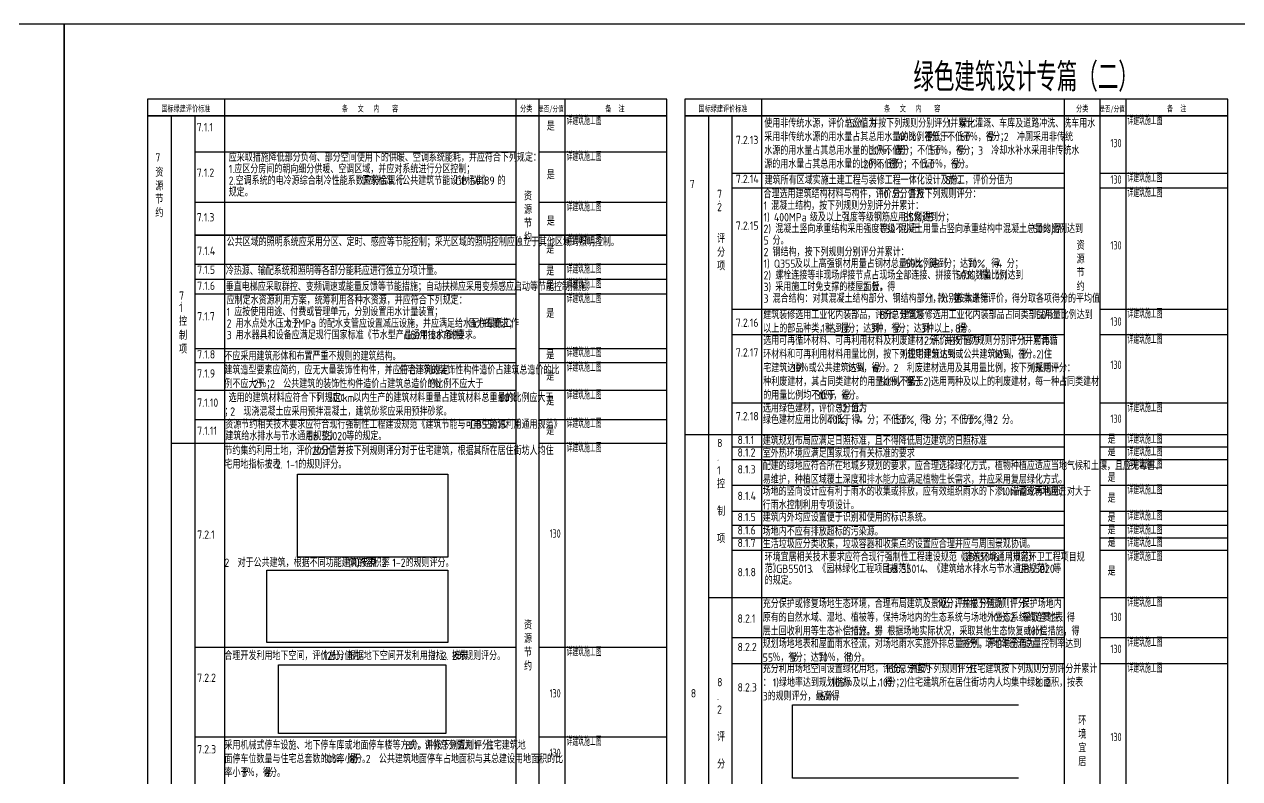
# Model space of a CAD drawing. Extents: x 94474582 to 94642782, y 24631448 to 24690848.
# Drawn here: x 94557000 to 94608256, y 24659028 to 24690848 of the extents above; entities that cross this region are included whole.
import ezdxf

# ---------------------------------------------------------------- set-up
doc = ezdxf.new("R2010")
doc.units = 0
doc.header["$LTSCALE"] = 1000
for name, color, linetype in [('A-Text(建筑文字)', 33, 'Continuous'), ('A-TXT', 7, 'Continuous'), ('C-ANNO-TTLB', 7, 'Continuous'), ('PUB_TITLE', 4, 'Continuous')]:
    doc.layers.add(name, color=color, linetype=linetype)
doc.styles.add('-黑体', font='simhei.ttf', dxfattribs={"width": 0.7})
doc.styles.get("Standard").update_dxf_attribs({"font": 'gbenor.shx', "bigfont": 'gbcbig.shx'})
doc.styles.add('宋体', font='', dxfattribs={"width": 0.7})
doc.styles.get('宋体').set_extended_font_data('SimSun')

# ---------------------------------------------------------------- blocks, each defined once
blk = doc.blocks.new('AutoBlock_20250323_34', base_point=(94542835, 24669194))
at = {"color": 1, "width": 0.8}
blk.add_attdef('7.2.1', (94542835, 24669194), '', height=350, dxfattribs=at)
blk = doc.blocks.new('AutoBlock_20250323_35', base_point=(94542835, 24662454))
at = {"color": 1, "width": 0.8}
blk.add_attdef('7.2.2', (94542835, 24662454), '', height=350, dxfattribs=at)
blk = doc.blocks.new('AutoBlock_20250323_36', base_point=(94542835, 24659943))
at = {"color": 1, "width": 0.8}
blk.add_attdef('7.2.3', (94542835, 24659943), '', height=350, dxfattribs=at)
blk = doc.blocks.new('AutoBlock_20250323_132', base_point=(94543567, 24686604))
at = {"color": 1, "width": 0.7}
blk.add_attdef('7.1.1措施_001', (94543553, 24686604), '', height=350, dxfattribs=at)
blk = doc.blocks.new('AutoBlock_20250323_133', base_point=(94543567, 24685085))
at = {"color": 1, "width": 0.7}
blk.add_attdef('7.1.2措施_001', (94543553, 24685085), '', height=350, dxfattribs=at)
blk = doc.blocks.new('AutoBlock_20250323_134', base_point=(94543567, 24682966))
at = {"color": 1, "width": 0.7}
blk.add_attdef('7.1.3措施_001', (94543553, 24682966), '', height=350, dxfattribs=at)
blk = doc.blocks.new('AutoBlock_20250323_135', base_point=(94543567, 24681574))
at = {"color": 1, "width": 0.7}
blk.add_attdef('7.1.4措施_001', (94543553, 24681574), '', height=350, dxfattribs=at)
blk = doc.blocks.new('AutoBlock_20250323_136', base_point=(94543567, 24680341))
at = {"color": 1, "width": 0.7}
blk.add_attdef('7.1.5措施_001', (94543553, 24680341), '', height=350, dxfattribs=at)
blk = doc.blocks.new('AutoBlock_20250323_137', base_point=(94543567, 24679717))
at = {"color": 1, "width": 0.7}
blk.add_attdef('7.1.6措施_001', (94543553, 24679717), '', height=350, dxfattribs=at)
blk = doc.blocks.new('AutoBlock_20250323_138', base_point=(94543567, 24679093))
at = {"color": 1, "width": 0.7}
blk.add_attdef('7.1.7措施_001', (94543553, 24679093), '', height=350, dxfattribs=at)
blk = doc.blocks.new('AutoBlock_20250323_139', base_point=(94543567, 24676819))
at = {"color": 1, "width": 0.7}
blk.add_attdef('7.1.8措施_001', (94543553, 24676819), '', height=350, dxfattribs=at)
blk = doc.blocks.new('AutoBlock_20250323_140', base_point=(94543567, 24676199))
at = {"color": 1, "width": 0.7}
blk.add_attdef('7.1.9措施_001', (94543553, 24676199), '', height=350, dxfattribs=at)
blk = doc.blocks.new('AutoBlock_20250323_141', base_point=(94543567, 24675031))
at = {"color": 1, "width": 0.7}
blk.add_attdef('7.1.10措施_001', (94543553, 24675031), '', height=350, dxfattribs=at)
blk = doc.blocks.new('AutoBlock_20250323_142', base_point=(94543567, 24673827))
at = {"color": 1, "width": 0.7}
blk.add_attdef('7.1.11措施_001', (94543553, 24673827), '', height=350, dxfattribs=at)
blk = doc.blocks.new('AutoBlock_20250323_143', base_point=(94543567, 24672801))
at = {"color": 1, "width": 0.7}
blk.add_attdef('7.2.1措施_001', (94543553, 24672801), '', height=350, dxfattribs=at)
blk = doc.blocks.new('AutoBlock_20250323_144', base_point=(94543567, 24664193))
at = {"color": 1, "width": 0.7}
blk.add_attdef('7.2.2措施_001', (94543553, 24664193), '', height=350, dxfattribs=at)
blk = doc.blocks.new('AutoBlock_20250323_145', base_point=(94543567, 24660417))
at = {"color": 1, "width": 0.7}
blk.add_attdef('7.2.3措施_001', (94543553, 24660417), '', height=350, dxfattribs=at)
blk = doc.blocks.new('AutoBlock_20250323_46', base_point=(94580135, 24685663))
at = {"color": 1, "width": 0.8}
blk.add_attdef('7.2.13', (94580135, 24685663), '', height=350, dxfattribs=at)
blk = doc.blocks.new('AutoBlock_20250323_47', base_point=(94580135, 24684127))
at = {"color": 1, "width": 0.8}
blk.add_attdef('7.2.14', (94580135, 24684127), '', height=350, dxfattribs=at)
blk = doc.blocks.new('AutoBlock_20250323_48', base_point=(94580135, 24681350))
at = {"color": 1, "width": 0.8}
blk.add_attdef('7.2.15', (94580135, 24681350), '', height=350, dxfattribs=at)
blk = doc.blocks.new('AutoBlock_20250323_49', base_point=(94580135, 24678136))
at = {"color": 1, "width": 0.8}
blk.add_attdef('7.2.16', (94580135, 24678136), '', height=350, dxfattribs=at)
blk = doc.blocks.new('AutoBlock_20250323_50', base_point=(94580135, 24676311))
at = {"color": 1, "width": 0.8}
blk.add_attdef('7.2.17', (94580135, 24676311), '', height=350, dxfattribs=at)
blk = doc.blocks.new('AutoBlock_20250323_51', base_point=(94580135, 24674038))
at = {"color": 1, "width": 0.8}
blk.add_attdef('7.2.18', (94580135, 24674038), '', height=350, dxfattribs=at)
blk = doc.blocks.new('AutoBlock_20250323_52', base_point=(94580135, 24665678))
at = {"color": 1, "width": 0.8}
blk.add_attdef('8.2.1', (94580135, 24665678), '', height=350, dxfattribs=at)
blk = doc.blocks.new('AutoBlock_20250323_53', base_point=(94580135, 24664328))
at = {"color": 1, "width": 0.8}
blk.add_attdef('8.2.2', (94580135, 24664328), '', height=350, dxfattribs=at)
blk = doc.blocks.new('AutoBlock_20250323_54', base_point=(94580135, 24660613))
at = {"color": 1, "width": 0.8}
blk.add_attdef('8.2.3', (94580135, 24660613), '', height=350, dxfattribs=at)
blk = doc.blocks.new('AutoBlock_20250323_155', base_point=(94580867, 24686604))
at = {"color": 1, "width": 0.7}
blk.add_attdef('7.2.13措施_001', (94580853, 24686604), '', height=350, dxfattribs=at)
blk = doc.blocks.new('AutoBlock_20250323_156', base_point=(94580867, 24684187))
at = {"color": 1, "width": 0.7}
blk.add_attdef('7.2.14措施_001', (94580853, 24684187), '', height=350, dxfattribs=at)
blk = doc.blocks.new('AutoBlock_20250323_157', base_point=(94580867, 24683562))
at = {"color": 1, "width": 0.7}
blk.add_attdef('7.2.15措施_001', (94580853, 24683562), '', height=350, dxfattribs=at)
blk = doc.blocks.new('AutoBlock_20250323_158', base_point=(94580867, 24678453))
at = {"color": 1, "width": 0.7}
blk.add_attdef('7.2.16措施_001', (94580853, 24678453), '', height=350, dxfattribs=at)
blk = doc.blocks.new('AutoBlock_20250323_159', base_point=(94580867, 24677375))
at = {"color": 1, "width": 0.7}
blk.add_attdef('7.2.17措施_001', (94580853, 24677375), '', height=350, dxfattribs=at)
blk = doc.blocks.new('AutoBlock_20250323_160', base_point=(94580867, 24674492))
at = {"color": 1, "width": 0.7}
blk.add_attdef('7.2.18措施_001', (94580853, 24674492), '', height=350, dxfattribs=at)
blk = doc.blocks.new('AutoBlock_20250323_161', base_point=(94580867, 24673164))
at = {"color": 1, "width": 0.7}
blk.add_attdef('8.1.1措施_001', (94580853, 24673164), '', height=350, dxfattribs=at)
blk = doc.blocks.new('AutoBlock_20250323_162', base_point=(94580867, 24672636))
at = {"color": 1, "width": 0.7}
blk.add_attdef('8.1.2措施_001', (94580853, 24672636), '', height=350, dxfattribs=at)
blk = doc.blocks.new('AutoBlock_20250323_163', base_point=(94580867, 24672108))
at = {"color": 1, "width": 0.7}
blk.add_attdef('8.1.3措施_001', (94580853, 24672108), '', height=350, dxfattribs=at)
blk = doc.blocks.new('AutoBlock_20250323_164', base_point=(94580867, 24671024))
at = {"color": 1, "width": 0.7}
blk.add_attdef('8.1.4措施_001', (94580853, 24671024), '', height=350, dxfattribs=at)
blk = doc.blocks.new('AutoBlock_20250323_165', base_point=(94580867, 24669932))
at = {"color": 1, "width": 0.7}
blk.add_attdef('8.1.5措施_001', (94580853, 24669932), '', height=350, dxfattribs=at)
blk = doc.blocks.new('AutoBlock_20250323_166', base_point=(94580867, 24669337))
at = {"color": 1, "width": 0.7}
blk.add_attdef('8.1.6措施_001', (94580853, 24669337), '', height=350, dxfattribs=at)
blk = doc.blocks.new('AutoBlock_20250323_167', base_point=(94580867, 24668811))
at = {"color": 1, "width": 0.7}
blk.add_attdef('8.1.7措施_001', (94580853, 24668811), '', height=350, dxfattribs=at)
blk = doc.blocks.new('AutoBlock_20250323_168', base_point=(94580867, 24668215))
at = {"color": 1, "width": 0.7}
blk.add_attdef('8.1.8措施_001', (94580853, 24668215), '', height=350, dxfattribs=at)
blk = doc.blocks.new('AutoBlock_20250323_169', base_point=(94580867, 24666284))
at = {"color": 1, "width": 0.7}
blk.add_attdef('8.2.1措施_001', (94580853, 24666284), '', height=350, dxfattribs=at)
blk = doc.blocks.new('AutoBlock_20250323_170', base_point=(94580867, 24664596))
at = {"color": 1, "width": 0.7}
blk.add_attdef('8.2.2措施_001', (94580853, 24664596), '', height=350, dxfattribs=at)
blk = doc.blocks.new('AutoBlock_20250323_171', base_point=(94580867, 24663505))
at = {"color": 1, "width": 0.7}
blk.add_attdef('8.2.3措施_001', (94580853, 24663505), '', height=350, dxfattribs=at)

msp = doc.modelspace()

# ---------------------------------------------------------------- linework, layer by layer
at = {"layer": 'A-TXT'}
for p, q in [((94577734, 24687688), (94577734, 24635130)), ((94578702, 24687688), (94578702, 24635130)), ((94579802, 24687688), (94579802, 24635130)), ((94600855, 24687688), (94600855, 24632988)), ((94602356, 24687688), (94602356, 24632988)), ((94603455, 24687688), (94603455, 24632988)), ((94562202, 24686988), (94584102, 24686988)), ((94584102, 24686988), (94562202, 24686988)), ((94562202, 24686988), (94562202, 24635130)), ((94563195, 24686988), (94563195, 24635130)), ((94564187, 24686988), (94564187, 24635130)), ((94565437, 24686988), (94565437, 24636130)), ((94584102, 24635130), (94584102, 24686988)), ((94607756, 24686988), (94584856, 24686988)), ((94584856, 24686988), (94584856, 24632988)), ((94585848, 24686988), (94585848, 24632988)), ((94586840, 24686988), (94586840, 24632988)), ((94588091, 24686988), (94588091, 24632988)), ((94607756, 24632988), (94607756, 24686988)), ((94563187, 24685469), (94563195, 24685469)), ((94564187, 24685469), (94577734, 24685469)), ((94578702, 24685469), (94584102, 24685469)), ((94586840, 24684571), (94600855, 24684571)), ((94602356, 24684571), (94607756, 24684571)), ((94586840, 24683945), (94600855, 24683945)), ((94602356, 24683945), (94607756, 24683945)), ((94602356, 24683945), (94602415, 24683945)), ((94563187, 24683350), (94563195, 24683350)), ((94564187, 24683350), (94577734, 24683350)), ((94578702, 24683350), (94584102, 24683350)), ((94564187, 24681958), (94577734, 24681958)), ((94564187, 24681958), (94577734, 24681958)), ((94577734, 24681958), (94564187, 24681958)), ((94584102, 24681958), (94578702, 24681958)), ((94578702, 24681958), (94584102, 24681958)), ((94578702, 24681958), (94584102, 24681958)), ((94564187, 24680725), (94577734, 24680725)), ((94578702, 24680725), (94584102, 24680725)), ((94564187, 24680101), (94577734, 24680101)), ((94578702, 24680101), (94584102, 24680101)), ((94564187, 24679477), (94577734, 24679477)), ((94578702, 24679477), (94584102, 24679477)), ((94586840, 24678836), (94600855, 24678836)), ((94602356, 24678836), (94607756, 24678836)), ((94586840, 24677759), (94600855, 24677759)), ((94602356, 24677759), (94607756, 24677759)), ((94564187, 24677170), (94577734, 24677170)), ((94578702, 24677170), (94584102, 24677170)), ((94564187, 24676582), (94577734, 24676582)), ((94578702, 24676582), (94584102, 24676582)), ((94564187, 24675415), (94577734, 24675415)), ((94578702, 24675415), (94584102, 24675415)), ((94586840, 24674876), (94600855, 24674876)), ((94602356, 24674876), (94607756, 24674876)), ((94564187, 24674184), (94577734, 24674184)), ((94578702, 24674184), (94584102, 24674184)), ((94563195, 24673184), (94577734, 24673184)), ((94578702, 24673184), (94584102, 24673184)), ((94584856, 24673548), (94602356, 24673548)), ((94602356, 24673548), (94607756, 24673548)), ((94586840, 24673020), (94600855, 24673020)), ((94602356, 24673020), (94607756, 24673020)), ((94586840, 24672492), (94600855, 24672492)), ((94602356, 24672492), (94607756, 24672492)), ((94586840, 24671408), (94600855, 24671408)), ((94602356, 24671408), (94607756, 24671408)), ((94586840, 24670316), (94600855, 24670316)), ((94602356, 24670316), (94607756, 24670316)), ((94586840, 24669721), (94600855, 24669721)), ((94602356, 24669721), (94607756, 24669721)), ((94586840, 24669194), (94600855, 24669194)), ((94602356, 24669194), (94607756, 24669194)), ((94586840, 24668668), (94600855, 24668668)), ((94602356, 24668668), (94607756, 24668668)), ((94585848, 24666668), (94600855, 24666668)), ((94602356, 24666668), (94607756, 24666668)), ((94586840, 24664980), (94600855, 24664980)), ((94602356, 24664980), (94607756, 24664980)), ((94564187, 24664576), (94577734, 24664576)), ((94578702, 24664576), (94584102, 24664576)), ((94586840, 24663889), (94600855, 24663889)), ((94602356, 24663889), (94607756, 24663889)), ((94564187, 24660800), (94577734, 24660800)), ((94578702, 24660800), (94584102, 24660800))]:
    msp.add_line(p, q, dxfattribs=at)
for points in [[(94562202, 24686988), (94584102, 24686988), (94584102, 24687688), (94562202, 24687688)], [(94584856, 24686988), (94607756, 24686988), (94607756, 24687688), (94584856, 24687688)]]:
    msp.add_lwpolyline(points, close=True, dxfattribs=at)
for points in [[(94565437, 24687688), (94565437, 24686988)], [(94588091, 24687688), (94588091, 24686988)]]:
    msp.add_lwpolyline(points, dxfattribs=at)
at = {"layer": 'C-ANNO-TTLB'}
for p, q in [((94568528, 24668375), (94568528, 24671871)), ((94568528, 24671871), (94574857, 24671871)), ((94574857, 24671871), (94574857, 24668375)), ((94574857, 24668375), (94568528, 24668375)), ((94567225, 24664773), (94567225, 24667821)), ((94567225, 24667821), (94574861, 24667821)), ((94574861, 24667821), (94574861, 24664773)), ((94574861, 24664773), (94567225, 24664773)), ((94567716, 24660939), (94567716, 24663832)), ((94567716, 24663832), (94574770, 24663832)), ((94574770, 24663832), (94574770, 24660939)), ((94589401, 24659049), (94589401, 24662146)), ((94589401, 24662146), (94598926, 24662146)), ((94574770, 24660939), (94567716, 24660939)), ((94598926, 24659049), (94589401, 24659049))]:
    msp.add_line(p, q, dxfattribs=at)
at = {"layer": 'PUB_TITLE'}
for points in [[(94474582, 24631448), (94558682, 24631448), (94558682, 24690848), (94474582, 24690848)], [(94558682, 24631448), (94642782, 24631448), (94642782, 24690848), (94558682, 24690848)]]:
    msp.add_lwpolyline(points, close=True, dxfattribs=at)

# ---------------------------------------------------------------- block references
at = {"layer": 'C-ANNO-TTLB'}
for name, p, values in [('AutoBlock_20250323_132', (94579887, 24686604), {'7.1.1措施_001': '详建筑施工图'}), ('AutoBlock_20250323_155', (94603540, 24686604), {'7.2.13措施_001': '详建筑施工图'}), ('AutoBlock_20250323_46', (94602808, 24685663), {'7.2.13': '130'}), ('AutoBlock_20250323_133', (94579887, 24685085), {'7.1.2措施_001': '详建筑施工图'}), ('AutoBlock_20250323_47', (94602808, 24684127), {'7.2.14': '130'}), ('AutoBlock_20250323_156', (94603540, 24684187), {'7.2.14措施_001': '详建筑施工图'}), ('AutoBlock_20250323_157', (94603540, 24683562), {'7.2.15措施_001': '详建筑施工图'}), ('AutoBlock_20250323_134', (94579887, 24682966), {'7.1.3措施_001': '详建筑施工图'}), ('AutoBlock_20250323_135', (94579887, 24681574), {'7.1.4措施_001': '详建筑施工图'}), ('AutoBlock_20250323_48', (94602808, 24681350), {'7.2.15': '130'}), ('AutoBlock_20250323_136', (94579887, 24680341), {'7.1.5措施_001': '详建筑施工图'}), ('AutoBlock_20250323_137', (94579887, 24679717), {'7.1.6措施_001': '详建筑施工图'}), ('AutoBlock_20250323_138', (94579887, 24679093), {'7.1.7措施_001': '详建筑施工图'}), ('AutoBlock_20250323_158', (94603540, 24678453), {'7.2.16措施_001': '详建筑施工图'}), ('AutoBlock_20250323_49', (94602808, 24678136), {'7.2.16': '130'}), ('AutoBlock_20250323_159', (94603540, 24677375), {'7.2.17措施_001': '详建筑施工图'}), ('AutoBlock_20250323_139', (94579887, 24676819), {'7.1.8措施_001': '详建筑施工图'}), ('AutoBlock_20250323_140', (94579887, 24676199), {'7.1.9措施_001': '详建筑施工图'}), ('AutoBlock_20250323_50', (94602808, 24676311), {'7.2.17': '130'}), ('AutoBlock_20250323_141', (94579887, 24675031), {'7.1.10措施_001': '详建筑施工图'}), ('AutoBlock_20250323_160', (94603540, 24674492), {'7.2.18措施_001': '详建筑施工图'}), ('AutoBlock_20250323_142', (94579887, 24673827), {'7.1.11措施_001': '详建筑施工图'}), ('AutoBlock_20250323_51', (94602808, 24674038), {'7.2.18': '130'}), ('AutoBlock_20250323_143', (94579887, 24672801), {'7.2.1措施_001': '详建筑施工图'}), ('AutoBlock_20250323_161', (94603540, 24673164), {'8.1.1措施_001': '详建筑施工图'}), ('AutoBlock_20250323_162', (94603540, 24672636), {'8.1.2措施_001': '详建筑施工图'}), ('AutoBlock_20250323_163', (94603540, 24672108), {'8.1.3措施_001': '详建筑施工图'}), ('AutoBlock_20250323_164', (94603540, 24671024), {'8.1.4措施_001': '详建筑施工图'}), ('AutoBlock_20250323_165', (94603540, 24669932), {'8.1.5措施_001': '详建筑施工图'}), ('AutoBlock_20250323_166', (94603540, 24669337), {'8.1.6措施_001': '详建筑施工图'}), ('AutoBlock_20250323_34', (94579154, 24669194), {'7.2.1': '130'}), ('AutoBlock_20250323_167', (94603540, 24668811), {'8.1.7措施_001': '详建筑施工图'}), ('AutoBlock_20250323_168', (94603540, 24668215), {'8.1.8措施_001': '详建筑施工图'}), ('AutoBlock_20250323_169', (94603540, 24666284), {'8.2.1措施_001': '详建筑施工图'}), ('AutoBlock_20250323_52', (94602808, 24665678), {'8.2.1': '130'}), ('AutoBlock_20250323_170', (94603540, 24664596), {'8.2.2措施_001': '详建筑施工图'}), ('AutoBlock_20250323_144', (94579887, 24664193), {'7.2.2措施_001': '详建筑施工图'}), ('AutoBlock_20250323_53', (94602808, 24664328), {'8.2.2': '130'}), ('AutoBlock_20250323_171', (94603540, 24663505), {'8.2.3措施_001': '详建筑施工图'}), ('AutoBlock_20250323_35', (94579154, 24662454), {'7.2.2': '130'}), ('AutoBlock_20250323_54', (94602808, 24660613), {'8.2.3': '130'}), ('AutoBlock_20250323_145', (94579887, 24660417), {'7.2.3措施_001': '详建筑施工图'}), ('AutoBlock_20250323_36', (94579154, 24659943), {'7.2.3': '130'})]:
    msp.add_blockref(name, p, dxfattribs=at).add_auto_attribs(values)

# ---------------------------------------------------------------- texts
at = {"layer": 'A-Text(建筑文字)'}
for s, height, p in [('应采取措施降低部分负荷、部分空间使用下的供暖、空调系统能耗，并应符合下列规定：', 337.59, (94565621, 24685058)), ('应区分房间的朝向细分供暖、空调区域，并应对系统进行分区控制；', 337.59, (94565854, 24684568)), ('1.', 350, (94565621, 24684568)), ('空调系统的电冷源综合制冷性能系数应符合现行', 337.59, (94565912, 24684078)), ('国家标准《公共建筑节能设计标准》', 337.59, (94571248, 24684078)), ('的', 338, (94576960, 24684078)), ('规定。', 337.6, (94565621, 24683588)), ('2.', 350, (94565621, 24684078)), ('GB', 350, (94575180, 24684078)), ('50189', 350, (94575821, 24684078)), ('合理选用建筑结构材料与构件，评价总分值为', 337.59, (94588176, 24683516)), ('10', 350, (94593091, 24683516)), ('分，并按下列规则评分：', 337.59, (94593616, 24683516)), ('1', 350, (94588176, 24683026)), ('1)', 350, (94588176, 24682536)), ('混凝土结构，按下列规则分别评分并累计：', 337.59, (94588497, 24683026)), ('级及以上强度等级钢筋应用比例达到', 337.59, (94590130, 24682536)), ('得', 338, (94594893, 24682536)), ('分；', 337.6, (94595518, 24682536)), ('2)', 350, (94588176, 24682046)), ('400MPa', 350, (94588614, 24682536)), ('混凝土竖向承重结构采用强度等级不小于', 337.59, (94588672, 24682046)), ('C50', 350, (94593095, 24682046)), ('混凝土用量占竖向承重结构中混凝土总量的比例达到', 337.59, (94593883, 24682046)), ('85%,', 350, (94594062, 24682536)), ('5', 350, (94595139, 24682536)), ('50%,', 350, (94599535, 24682046)), ('得', 338, (94600366, 24682046)), ('5', 350, (94588176, 24681556)), ('分。', 337.6, (94588555, 24681556)), ('公共区域的照明系统应采用分区、定时、感应等节能控制；采光区域的照明控制应独立于其他区域的照明控制。', 337.59, (94565535, 24681489)), ('2', 350, (94588176, 24681066)), ('钢结构，按下列规则分别评分并累计：', 337.59, (94588555, 24681066)), ('1)', 350, (94588176, 24680576)), ('Q355', 350, (94588614, 24680576)), ('及以上高强钢材用量占钢材总量的比例达到', 337.59, (94589489, 24680576)), ('50%,', 350, (94594158, 24680576)), ('得', 338, (94595164, 24680576)), ('3', 350, (94595410, 24680576)), ('分；达到', 337.6, (94595789, 24680576)), ('70%,', 350, (94596772, 24680576)), ('得', 338, (94597778, 24680576)), ('4', 350, (94598024, 24680576)), ('分；', 337.6, (94598432, 24680576)), ('2)', 350, (94588176, 24680086)), ('螺栓连接等非现场焊接节点占现场全部连接、拼接节点的数量比例达到', 337.59, (94588672, 24680086)), ('50%,', 350, (94596290, 24680086)), ('得', 338, (94597296, 24680086)), ('4', 350, (94597542, 24680086)), ('分；', 337.6, (94597950, 24680086)), ('3)', 350, (94588176, 24679596)), ('采用施工时免支撑的楼屋面板，得', 337.59, (94588672, 24679596)), ('2', 350, (94592358, 24679596)), ('分。', 337.6, (94592737, 24679596)), ('应制定水资源利用方案，统筹利用各种水资源，并应符合下列规定：', 337.59, (94565533, 24679033)), ('3', 350, (94588176, 24679106)), ('混合结构：对其混凝土结构部分、钢结构部分，分别按本条第', 337.59, (94588555, 24679106)), ('1', 350, (94595190, 24679106)), ('款、第', 337.6, (94595511, 24679106)), ('2', 350, (94596248, 24679106)), ('款进行评价，得分取各项得分的平均值', 337.59, (94596628, 24679106)), ('1', 350, (94565533, 24678543)), ('应按使用用途、付费或管理单元，分别设置用水计量装置；', 337.59, (94565854, 24678543)), ('2', 350, (94565533, 24678053)), ('用水点处水压大于', 337.6, (94565912, 24678053)), ('0.2MPa', 350, (94568053, 24678053)), ('的配水支管应设置减压设施，并应满足给水配件最低工作', 337.59, (94569424, 24678053)), ('压力的要求；', 337.6, (94575743, 24678053)), ('。', 338, (94588176, 24678616)), ('3', 350, (94565533, 24677563)), ('用水器具和设备应满足现行国家标准《节水型产品通用技术条件》', 337.59, (94565912, 24677563)), ('GB/T18870', 350, (94573039, 24677563)), ('的要求。', 337.6, (94574905, 24677563)), ('选用绿色建材，评价总分值为', 337.59, (94588151, 24674482)), ('12', 350, (94591346, 24674482)), ('分。', 337.6, (94591871, 24674482)), ('绿色建材应用比例不低于', 337.59, (94588151, 24673992)), ('40%,', 350, (94590854, 24673992)), ('得', 338, (94591890, 24673992)), ('4', 350, (94592135, 24673992)), ('分；不低于', 337.6, (94592544, 24673992)), ('50%,', 350, (94593772, 24673992)), ('得', 338, (94594779, 24673992)), ('8', 350, (94595024, 24673992)), ('分；不低于', 337.6, (94595404, 24673992)), ('70%,', 350, (94596632, 24673992)), ('得', 338, (94597464, 24673992)), ('12', 350, (94597709, 24673992)), ('分。', 337.6, (94598234, 24673992)), ('建筑给水排水与节水通用规范》', 337.59, (94565477, 24673305)), ('资源节约相关技术要求应符合现行强制性工程建设规范《建筑节能与可再生能源利用通用规范》', 337.59, (94565477, 24673795)), ('等的规定。', 337.6, (94570580, 24673305)), ('GB55015', 350, (94575798, 24673795)), ('、《', 337.6, (94577227, 24673795)), ('GB', 350, (94568917, 24673305)), ('55020', 350, (94569559, 24673305)), ('环境宜居相关技术要求应符合现行强制性工程建设规范《建筑环境通用规范》', 337.59, (94588222, 24668196)), ('GB55016', 350, (94596577, 24668196)), ('、《市容环卫工程项目规', 337.59, (94598006, 24668196)), ('范》', 337.6, (94588222, 24667706)), ('GB55013', 350, (94588713, 24667706)), ('、《园林绿化工程项目规范》', 337.59, (94590142, 24667706)), ('GB', 350, (94593337, 24667706)), ('55014', 350, (94593979, 24667706)), ('、《建筑给水排水与节水通用规范》', 337.59, (94594970, 24667706)), ('GB55020', 350, (94598902, 24667706)), ('等', 338, (94600390, 24667706)), ('的规定。', 337.6, (94588222, 24667216))]:
    msp.add_text(s, height=height, dxfattribs=at).set_placement(p)
at = {"layer": 'A-TXT'}
for s, height, p in [('绿色建筑设计专篇（二）', 1200, (94594496, 24688019)), ('7.1.1', 350, (94564272, 24686334)), ('是', 338, (94579033, 24686371)), ('使用非传统水源，评价总分值为', 337.59, (94588207, 24686496)), ('15', 350, (94591647, 24686496)), ('分，并按下列规则分别评分并累计：', 337.59, (94591997, 24686496)), ('1', 350, (94595929, 24686496)), ('绿化灌溉、车库及道路冲洗、洗车用水', 337.59, (94596425, 24686496)), ('7.2.13', 350, (94587009, 24685795)), ('采用非传统水源的用水量占其总用水量的比例不低于', 337.59, (94588207, 24685922)), ('40', 350, (94593859, 24685922)), ('％，得', 337.6, (94594297, 24685922)), ('3', 350, (94595034, 24685922)), ('分；不低于', 337.6, (94595238, 24685922)), ('60', 350, (94596467, 24685922)), ('％，得', 337.6, (94596875, 24685922)), ('5', 350, (94597612, 24685922)), ('分；', 337.6, (94597816, 24685922)), ('2', 350, (94598308, 24685922)), ('冲厕采用非传统', 337.6, (94598862, 24685922)), ('水源的用水量占其总用水量的比例不低于', 337.59, (94588207, 24685348)), ('30', 350, (94592630, 24685348)), ('％，得', 337.6, (94593039, 24685348)), ('3', 350, (94593776, 24685348)), ('分；不低于', 337.6, (94593980, 24685348)), ('50', 350, (94595209, 24685348)), ('％，得', 337.6, (94595617, 24685348)), ('5', 350, (94596354, 24685348)), ('分；', 337.6, (94596559, 24685348)), ('3', 350, (94597225, 24685348)), ('冷却水补水采用非传统水', 337.59, (94597779, 24685348)), ('7', 350, (94562528, 24685059)), ('源的用水量占其总用水量的比例不低于', 337.59, (94588207, 24684774)), ('20', 350, (94592385, 24684774)), ('％，得', 337.6, (94592793, 24684774)), ('3', 350, (94593530, 24684774)), ('分；不低于', 337.6, (94593734, 24684774)), ('40', 350, (94594963, 24684774)), ('％，得', 337.6, (94595401, 24684774)), ('5', 350, (94596138, 24684774)), ('分。', 337.6, (94596342, 24684774)), ('资', 338, (94562528, 24684422)), ('7.1.2', 350, (94564272, 24684415)), ('是', 338, (94579033, 24684315)), ('7.2.14', 350, (94587009, 24684153)), ('建筑所有区域实施土建工程与装修工程一体化设计及施工，评价分值为', 337.59, (94588222, 24684097)), ('8', 350, (94595840, 24684097)), ('分。', 337.6, (94596044, 24684097)), ('源', 338, (94562528, 24683844)), ('7', 350, (94585061, 24683937)), ('节', 338, (94562528, 24683293)), ('资', 338, (94578075, 24683424)), ('7', 350, (94586217, 24683518)), ('.', 338, (94586280, 24683362)), ('约', 338, (94562528, 24682716)), ('源', 338, (94578075, 24682847)), ('2', 350, (94586217, 24682965)), ('7.1.3', 350, (94564272, 24682532)), ('节', 338, (94578075, 24682269)), ('是', 338, (94579033, 24682366)), ('7.2.15', 350, (94587009, 24682181)), ('约', 338, (94578075, 24681692)), ('评', 338, (94586217, 24681630)), ('7.1.4', 350, (94564292, 24681118)), ('是', 338, (94579012, 24681184)), ('分', 338, (94586217, 24681052)), ('资', 338, (94601379, 24681343)), ('源', 338, (94601379, 24680766)), ('7.1.5', 350, (94564292, 24680321)), ('冷热源、输配系统和照明等各部分能耗应进行独立分项计量。', 337.59, (94565497, 24680276)), ('是', 338, (94579012, 24680260)), ('项', 338, (94586217, 24680475)), ('节', 338, (94601379, 24680188)), ('7.1.6', 350, (94564292, 24679646)), ('垂直电梯应采取群控、变频调速或能量反馈等节能措施；自动扶梯应采用变频感应启动等节能控制措施。', 337.59, (94565497, 24679604)), ('是', 338, (94579012, 24679698)), ('约', 338, (94601379, 24679611)), ('7', 350, (94563527, 24679231)), ('1', 350, (94563527, 24678713)), ('.', 338, (94563587, 24679105)), ('是', 338, (94579012, 24678470)), ('建筑装修选用工业化内装部品，评价总分值为', 337.59, (94588162, 24678419)), ('分。建筑装修选用工业化内装部品占同类部品用量比例达到', 337.59, (94593281, 24678419)), ('控', 338, (94563527, 24678135)), ('7.1.7', 350, (94564292, 24678358)), ('7.2.16', 350, (94587009, 24678087)), ('8', 350, (94593077, 24678419)), ('50', 350, (94599670, 24678419)), ('％', 338, (94600078, 24678419)), ('制', 338, (94563527, 24677542)), ('以上的部品种类，达到', 337.6, (94588162, 24677842)), ('1', 350, (94590619, 24677842)), ('种，得', 337.6, (94590765, 24677842)), ('3', 350, (94591502, 24677842)), ('分；达到', 337.6, (94591706, 24677842)), ('3', 350, (94592689, 24677842)), ('种，得', 337.6, (94592893, 24677842)), ('5', 350, (94593631, 24677842)), ('分；达到', 337.6, (94593835, 24677842)), ('3', 350, (94594818, 24677842)), ('种以上，得', 337.6, (94595022, 24677842)), ('8', 350, (94596251, 24677842)), ('分。', 337.6, (94596455, 24677842)), ('项', 338, (94563527, 24676964)), ('选用可再循环材料、可再利用材料及利废建材，评价总分值为', 337.59, (94588162, 24677331)), ('12', 350, (94594797, 24677331)), ('分，并按下列规则分别评分并累计：', 337.59, (94595147, 24677331)), ('1', 350, (94599079, 24677331)), ('可再循', 337.6, (94599575, 24677331)), ('7.1.8', 350, (94564292, 24676751)), ('不应采用建筑形体和布置严重不规则的建筑结构。', 337.59, (94565440, 24676673)), ('是', 338, (94579012, 24676728)), ('7.2.17', 350, (94587009, 24676832)), ('环材料和可再利用材料用量比例，按下列规则评分：', 337.59, (94588162, 24676754)), ('1)', 350, (94593989, 24676754)), ('住宅建筑达到', 337.6, (94594251, 24676754)), ('6', 350, (94595726, 24676754)), ('％或公共建筑达到', 337.6, (94595930, 24676754)), ('10', 350, (94597896, 24676754)), ('％，得', 337.6, (94598246, 24676754)), ('3', 350, (94598983, 24676754)), ('分。', 337.6, (94599187, 24676754)), ('2)', 350, (94599679, 24676754)), ('住', 338, (94600000, 24676754)), ('7.1.9', 350, (94564292, 24675946)), ('建筑造型要素应简约，应无大量装饰性构件，并应符合下列规定', 337.59, (94565440, 24676085)), ('1', 350, (94572321, 24676085)), ('住宅建筑的装饰性构件造价占建筑总造价的比', 337.59, (94572817, 24676085)), ('宅建筑达到', 337.6, (94588162, 24676176)), ('10', 350, (94589390, 24676176)), ('％或公共建筑达到', 337.6, (94589740, 24676176)), ('15', 350, (94591706, 24676176)), ('％，得', 337.6, (94592056, 24676176)), ('6', 350, (94592794, 24676176)), ('分。', 337.6, (94592998, 24676176)), ('2', 350, (94593664, 24676176)), ('利废建材选用及其用量比例，按下列规则评分：', 337.59, (94594218, 24676176)), ('1)', 350, (94599379, 24676176)), ('采用一', 337.6, (94599642, 24676176)), ('例不应大于', 337.6, (94565440, 24675508)), ('2', 350, (94566669, 24675508)), ('％；', 337.6, (94566873, 24675508)), ('2', 350, (94567365, 24675508)), ('公共建筑的装饰性构件造价占建筑总造价的比例不应大于', 337.59, (94567919, 24675508)), ('1', 350, (94574063, 24675508)), ('％', 338, (94574208, 24675508)), ('是', 338, (94579012, 24675824)), ('种利废建材，其占同类建材的用量比例不低于', 337.59, (94588162, 24675599)), ('50', 350, (94593077, 24675599)), ('％，得', 337.6, (94593485, 24675599)), ('3', 350, (94594222, 24675599)), ('分。', 337.6, (94594426, 24675599)), ('2)', 350, (94594918, 24675599)), ('选用两种及以上的利废建材，每一种占同类建材', 337.59, (94595239, 24675599)), ('选用的建筑材料应符合下列规定：', 337.59, (94565615, 24674918)), ('1', 350, (94569302, 24674918)), ('500km', 350, (94569798, 24674918)), ('以内生产的建筑材料重量占建筑材料总重量的比例应大于', 337.59, (94570877, 24674918)), ('.', 350, (94574454, 24675508)), ('60', 350, (94577020, 24674918)), ('％', 338, (94577429, 24674918)), ('的用量比例均不低于', 337.6, (94588162, 24675021)), ('30', 350, (94590373, 24675021)), ('％，得', 337.6, (94590782, 24675021)), ('6', 350, (94591519, 24675021)), ('分。', 337.6, (94591723, 24675021)), ('7.1.10', 350, (94564292, 24674716)), ('现浇混凝土应采用预拌混凝土，建筑砂浆应采用预拌砂浆。', 337.59, (94566240, 24674340)), ('是', 338, (94579012, 24674778)), ('；', 338, (94565440, 24674340)), ('2', 350, (94565686, 24674340)), ('7.2.18', 350, (94587009, 24674143)), ('7.1.11', 350, (94564292, 24673530)), ('是', 338, (94579012, 24673534)), ('8', 350, (94586217, 24673012)), ('8.1.1', 350, (94587080, 24673142)), ('建筑规划布局应满足日照标准，且不得降低周边建筑的日照标准', 337.59, (94588141, 24673108)), ('是', 338, (94602683, 24673165)), ('节约集约利用土地，评价总分值为', 337.59, (94565440, 24672688)), ('20', 350, (94569127, 24672688)), ('分，并按下列规则评分：', 337.59, (94569535, 24672688)), ('1', 350, (94572413, 24672688)), ('对于住宅建筑，根据其所在居住街坊人均住', 337.59, (94572909, 24672688)), ('8.1.2', 350, (94587080, 24672613)), ('室外热环境应满足国家现行有关标准的要求', 337.59, (94588141, 24672580)), ('是', 338, (94602683, 24672637)), ('宅用地指标按表', 337.6, (94565440, 24672110)), ('7', 350, (94567161, 24672110)), ('.', 338, (94567365, 24672110)), ('2', 350, (94567611, 24672110)), ('.', 338, (94567815, 24672110)), ('1-1', 350, (94568061, 24672110)), ('的规则评分。', 337.6, (94568556, 24672110)), ('1', 350, (94586217, 24671857)), ('.', 338, (94586217, 24672434)), ('8.1.3', 350, (94587080, 24671900)), ('配建的绿地应符合所在地城乡规划的要求，应合理选择绿化方式，植物种植应适应当地气候和土壤，且应无毒害、', 337.59, (94588141, 24672052)), ('控', 338, (94586217, 24671279)), ('易维护，种植区域覆土深度和排水能力应满足植物生长需求，并应采用复层绿化方式。', 337.59, (94588141, 24671475)), ('是', 338, (94602683, 24671553)), ('8.1.4', 350, (94587080, 24670783)), ('场地的竖向设计应有利于雨水的收集或排放，应有效组织雨水的下渗、滞蓄或再利用；对大于', 337.59, (94588141, 24670969)), ('10hm2', 350, (94598217, 24670969)), ('的场地应进', 337.6, (94599238, 24670969)), ('行雨水控制利用专项设计。', 337.59, (94588141, 24670391)), ('是', 338, (94602683, 24670680)), ('制', 338, (94586217, 24670124)), ('8.1.5', 350, (94587080, 24669891)), ('建筑内外均应设置便于识别和使用的标识系统。', 337.59, (94588141, 24669876)), ('是', 338, (94602683, 24669866)), ('8.1.6', 350, (94587080, 24669331)), ('场地内不应有排放超标的污染源。', 337.59, (94588141, 24669282)), ('是', 338, (94602683, 24669340)), ('7.2.1', 350, (94564292, 24669148)), ('项', 338, (94586217, 24668969)), ('8.1.7', 350, (94587080, 24668795)), ('生活垃圾应分类收集，垃圾容器和收集点的设置应合理并应与周围景观协调。', 337.59, (94588141, 24668755)), ('是', 338, (94602683, 24668813)), ('2', 350, (94565440, 24667962)), ('对于公共建筑，根据不同功能建筑的容积率', 337.59, (94565995, 24667962)), ('(R)', 350, (94570664, 24667962)), ('按表', 337.6, (94571130, 24667962)), ('7', 350, (94571622, 24667962)), ('2', 350, (94572072, 24667962)), ('1-2', 350, (94572522, 24667962)), ('的规则评分。', 337.6, (94573076, 24667962)), ('.', 338, (94571826, 24667962)), ('.', 338, (94572276, 24667962)), ('8.1.8', 350, (94587080, 24667566)), ('是', 338, (94602683, 24667603)), ('充分保护或修复场地生态环境，合理布局建筑及景观，评价总分值为', 337.59, (94588141, 24666228)), ('10', 350, (94595513, 24666228)), ('分，并按下列规则评分：', 337.59, (94595863, 24666228)), ('1', 350, (94598567, 24666228)), ('保护场地内', 337.6, (94599063, 24666228)), ('原有的自然水域、湿地、植被等，保持场地内的生态系统与场地外生态系统的连贯性，得', 337.59, (94588141, 24665651)), ('10', 350, (94597725, 24665651)), ('分。', 337.6, (94598075, 24665651)), ('2', 350, (94598567, 24665651)), ('采取净地表', 337.6, (94599121, 24665651)), ('资', 338, (94578075, 24665332)), ('8.2.1', 350, (94587080, 24665607)), ('源', 338, (94578075, 24664755)), ('层土回收利用等生态补偿措施，得', 337.59, (94588141, 24665073)), ('10', 350, (94591827, 24665073)), ('分。', 337.6, (94592177, 24665073)), ('3', 350, (94592844, 24665073)), ('根据场地实际状况，采取其他生态恢复或补偿措施，得', 337.59, (94593398, 24665073)), ('10', 350, (94599296, 24665073)), ('分。', 337.6, (94599646, 24665073)), ('节', 338, (94578075, 24664177)), ('8.2.2', 350, (94587080, 24664408)), ('规划场地地表和屋面雨水径流，对场地雨水实施外排总量控制，评价总分值为', 337.59, (94588141, 24664540)), ('10', 350, (94596496, 24664540)), ('分。场地年径流总量控制率达到', 337.59, (94596846, 24664540)), ('合理开发利用地下空间，评价总分值为', 337.59, (94565440, 24664037)), ('12', 350, (94569618, 24664037)), ('分，根据地下空间开发利用指标，按表', 337.59, (94569968, 24664037)), ('7', 350, (94574146, 24664037)), ('.', 338, (94574350, 24664037)), ('2', 350, (94574596, 24664037)), ('.', 338, (94574800, 24664037)), ('2', 350, (94575046, 24664037)), ('的规则评分。', 337.6, (94575250, 24664037)), ('约', 338, (94578075, 24663600)), ('55', 350, (94588141, 24663963)), ('％，得', 337.6, (94588549, 24663963)), ('5', 350, (94589287, 24663963)), ('分；达到', 337.6, (94589491, 24663963)), ('70', 350, (94590474, 24663963)), ('％，得', 337.6, (94590882, 24663963)), ('10', 350, (94591619, 24663963)), ('分。', 337.6, (94591969, 24663963)), ('7.2.2', 350, (94564292, 24663109)), ('充分利用场地空间设置绿化用地，评价总分值为', 337.59, (94588141, 24663488)), ('16', 350, (94593302, 24663488)), ('分，并按下列规则评分：', 337.59, (94593652, 24663488)), ('1', 350, (94596355, 24663488)), ('住宅建筑按下列规则分别评分并累计', 337.59, (94596851, 24663488)), ('8', 350, (94586217, 24662925)), ('8.2.3', 350, (94587080, 24662704)), ('：', 338, (94588141, 24662910)), ('1)', 350, (94588562, 24662910)), ('绿地率达到规划指标', 337.6, (94588824, 24662910)), ('105', 350, (94591036, 24662910)), ('％及以上，得', 337.6, (94591590, 24662910)), ('10', 350, (94593065, 24662910)), ('分；', 337.6, (94593415, 24662910)), ('2)', 350, (94593906, 24662910)), ('住宅建筑所在居住街坊内人均集中绿地面积，按表', 337.59, (94594227, 24662910)), ('8', 350, (94599633, 24662910)), ('.', 338, (94599838, 24662910)), ('2', 350, (94600083, 24662910)), ('.', 338, (94600288, 24662910)), ('8', 350, (94585108, 24662455)), ('.', 338, (94586217, 24662348)), ('3', 350, (94588141, 24662333)), ('的规则评分，最高得', 337.6, (94588345, 24662333)), ('6', 350, (94590557, 24662333)), ('分。', 337.6, (94590761, 24662333)), ('2', 350, (94586217, 24661770)), ('环', 338, (94601447, 24661300)), ('评', 338, (94586217, 24660615)), ('境', 338, (94601447, 24660723)), ('7.2.3', 350, (94564292, 24660093)), ('采用机械式停车设施、地下停车库或地面停车楼等方式，评价总分值为', 337.59, (94565440, 24660261)), ('8', 350, (94573059, 24660261)), ('分，并按下列规则评分：', 337.59, (94573263, 24660261)), ('1', 350, (94575966, 24660261)), ('住宅建筑地', 337.6, (94576462, 24660261)), ('宜', 338, (94601447, 24660145)), ('面停车位数量与住宅总套数的比率小于', 337.59, (94565440, 24659684)), ('10', 350, (94569618, 24659684)), ('％，得', 337.6, (94569968, 24659684)), ('8', 350, (94570705, 24659684)), ('分。', 337.6, (94570910, 24659684)), ('2', 350, (94571401, 24659684)), ('公共建筑地面停车占地面积与其总建设用地面积的比', 337.59, (94571955, 24659684)), ('居', 338, (94601447, 24659568)), ('率小于', 337.6, (94565440, 24659106)), ('8', 350, (94566178, 24659106)), ('％，得', 337.6, (94566382, 24659106)), ('8', 350, (94567119, 24659106)), ('分。', 337.6, (94567323, 24659106)), ('分', 338, (94586217, 24659460))]:
    msp.add_text(s, height=height, dxfattribs=at).set_placement(p)
at = {"layer": 'A-TXT', "width": 0.7}
for s, height, style, p in [('国标绿建评价标准', 262.9, '-黑体', (94562782, 24687163)), ('条', 263, '-黑体', (94570395, 24687163)), ('文', 263, '-黑体', (94571056, 24687163)), ('内', 263, '-黑体', (94571718, 24687163)), ('容', 263, '-黑体', (94572512, 24687163)), ('分类', 262.9, '-黑体', (94577912, 24687163)), ('是否/分值', 240, '宋体', (94578670, 24687163)), ('备  注', 262.9, '-黑体', (94581499, 24687163)), ('国标绿建评价标准', 262.9, '-黑体', (94585435, 24687163)), ('条', 263, '-黑体', (94593257, 24687163)), ('文', 263, '-黑体', (94593919, 24687163)), ('内', 263, '-黑体', (94594581, 24687163)), ('容', 263, '-黑体', (94595375, 24687163)), ('分类', 262.9, '-黑体', (94601361, 24687163)), ('是否/分值', 240, '宋体', (94602334, 24687163)), ('备  注', 262.9, '-黑体', (94605191, 24687163))]:
    msp.add_text(s, height=height, dxfattribs=dict(at, style=style)).set_placement(p)

doc.saveas('drawing.dxf')
